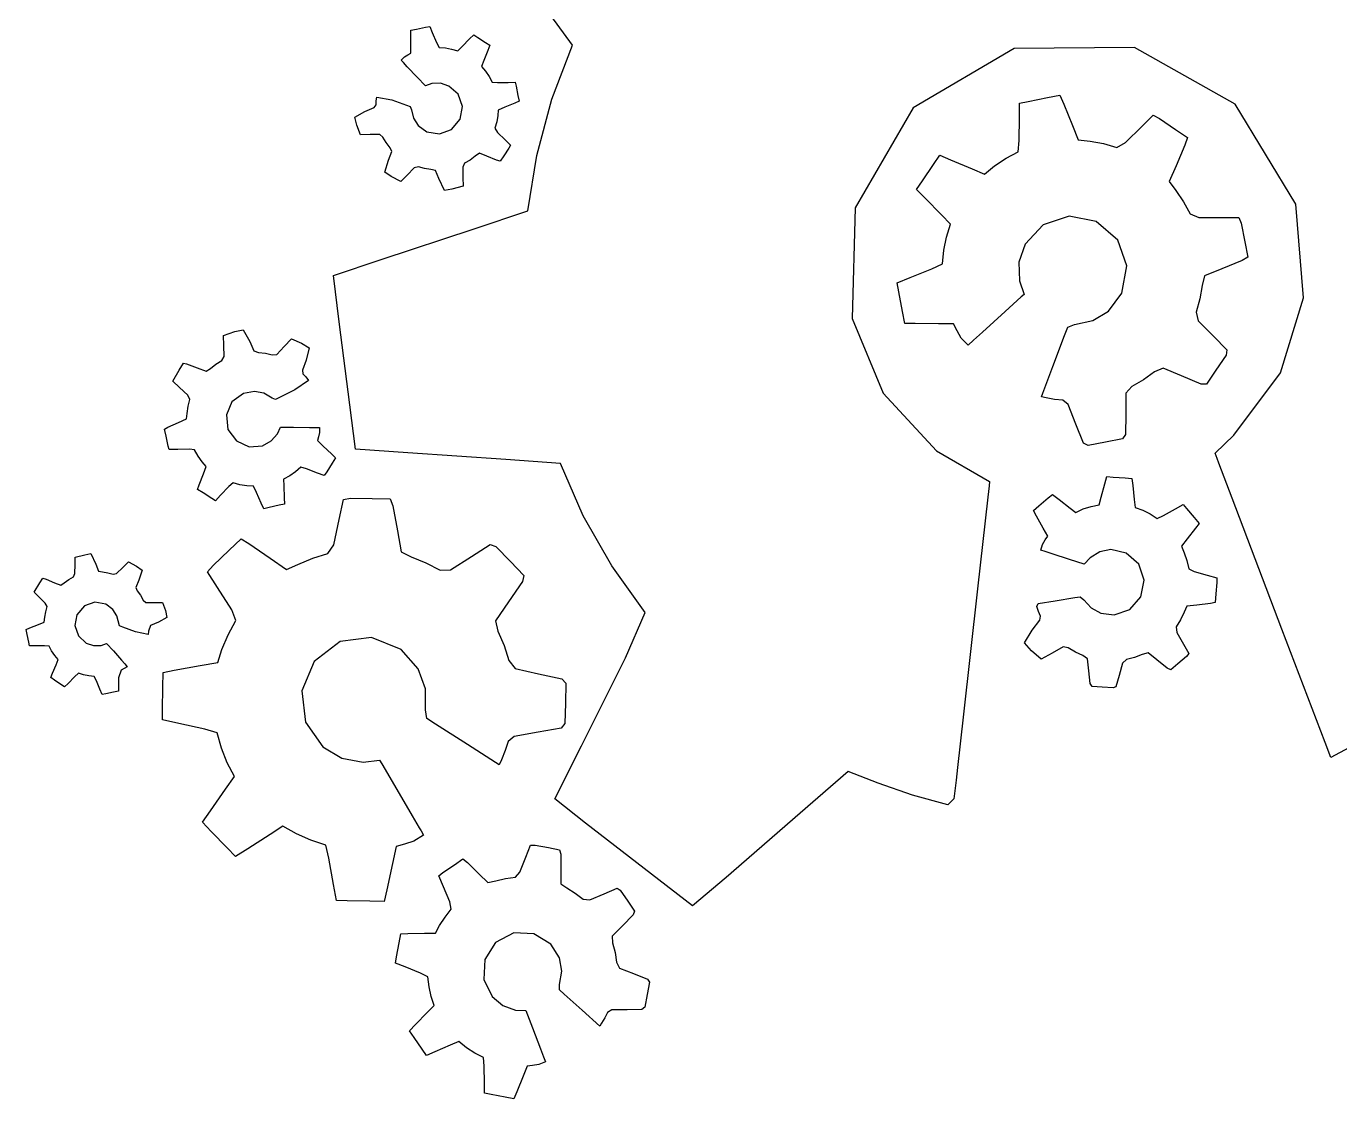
# Model space of a CAD drawing. Header units: metres. Extents: x 300 to 1036, y 0 to 304.
# Drawn here: x 382.96 to 393.71, y 187.55 to 196.33 of the extents above; entities that cross this region are included whole.
import ezdxf

# ---------------------------------------------------------------- set-up
doc = ezdxf.new("R2010")
doc.units = ezdxf.units.M

msp = doc.modelspace()

# ---------------------------------------------------------------- linework, layer by layer
at = {"layer": 'COMPONENT2'}
for p, q in [((387.433, 196.176), (387.202, 196.49)), ((386.229, 196.324), (386.264, 196.331)), ((386.264, 196.331), (386.285, 196.281)), ((386.108, 196.259), (386.109, 196.299)), ((386.109, 196.17), (386.108, 196.259)), ((386.109, 196.299), (386.155, 196.309)), ((386.155, 196.309), (386.229, 196.324)), ((386.285, 196.281), (386.32, 196.199)), ((386.528, 196.165), (386.59, 196.229)), ((386.59, 196.229), (386.624, 196.263)), ((386.624, 196.263), (386.658, 196.24)), ((386.658, 196.24), (386.721, 196.199)), ((386.084, 196.098), (386.11, 196.112)), ((386.11, 196.112), (386.109, 196.17)), ((386.32, 196.199), (386.34, 196.159)), ((386.34, 196.159), (386.392, 196.154)), ((386.392, 196.154), (386.443, 196.145)), ((386.443, 196.145), (386.493, 196.13)), ((386.493, 196.13), (386.528, 196.165)), ((386.74, 196.133), (386.706, 196.051)), ((386.721, 196.199), (386.757, 196.176)), ((386.757, 196.176), (386.74, 196.133)), ((387.263, 195.734), (387.433, 196.176)), ((391.047, 196.15), (390.221, 195.664)), ((392.034, 196.158), (391.047, 196.15)), ((392.858, 195.694), (392.034, 196.158)), ((386.029, 196.055), (386.056, 196.081)), ((386.048, 196.034), (386.029, 196.055)), ((386.08, 196), (386.048, 196.034)), ((386.056, 196.081), (386.084, 196.098)), ((386.706, 196.051), (386.687, 196.003)), ((386.16, 195.915), (386.08, 196)), ((386.228, 195.843), (386.16, 195.915)), ((386.687, 196.003), (386.72, 195.964)), ((386.72, 195.964), (386.75, 195.921)), ((386.75, 195.921), (386.775, 195.875)), ((386.28, 195.862), (386.228, 195.843)), ((386.351, 195.865), (386.28, 195.862)), ((386.421, 195.842), (386.351, 195.865)), ((386.496, 195.775), (386.421, 195.842)), ((386.775, 195.875), (386.818, 195.871)), ((386.818, 195.871), (386.907, 195.872)), ((386.907, 195.872), (386.962, 195.873)), ((386.962, 195.873), (386.97, 195.84)), ((386.97, 195.84), (386.985, 195.766)), ((385.808, 195.667), (385.824, 195.688)), ((385.824, 195.688), (385.826, 195.72)), ((385.826, 195.72), (385.831, 195.752)), ((385.831, 195.752), (385.953, 195.728)), ((385.953, 195.728), (386.073, 195.685)), ((386.073, 195.685), (386.105, 195.674)), ((386.531, 195.676), (386.496, 195.775)), ((386.961, 195.702), (386.879, 195.668)), ((386.995, 195.718), (386.961, 195.702)), ((386.985, 195.766), (386.995, 195.718)), ((387.14, 195.273), (387.263, 195.734)), ((391.091, 195.585), (391.092, 195.703)), ((391.092, 195.703), (391.163, 195.717)), ((391.163, 195.717), (391.321, 195.748)), ((391.321, 195.748), (391.423, 195.767)), ((391.423, 195.767), (391.455, 195.693)), ((391.455, 195.693), (391.525, 195.519)), ((393.354, 194.875), (392.858, 195.694)), ((385.652, 195.587), (385.733, 195.635)), ((385.666, 195.521), (385.652, 195.587)), ((385.733, 195.635), (385.808, 195.667)), ((386.105, 195.674), (386.115, 195.647)), ((386.115, 195.647), (386.131, 195.578)), ((386.131, 195.578), (386.169, 195.518)), ((386.513, 195.571), (386.531, 195.676)), ((386.821, 195.6), (386.812, 195.548)), ((386.825, 195.645), (386.821, 195.6)), ((386.879, 195.668), (386.825, 195.645)), ((390.221, 195.664), (389.745, 194.846)), ((391.09, 195.396), (391.091, 195.585)), ((392.092, 195.512), (392.186, 195.605)), ((392.186, 195.605), (392.238, 195.576)), ((392.238, 195.576), (392.369, 195.486)), ((385.696, 195.444), (385.666, 195.521)), ((386.169, 195.518), (386.239, 195.468)), ((386.239, 195.468), (386.344, 195.451)), ((386.344, 195.451), (386.442, 195.487)), ((386.442, 195.487), (386.513, 195.571)), ((386.812, 195.548), (386.797, 195.496)), ((386.797, 195.496), (386.818, 195.463)), ((391.525, 195.519), (391.572, 195.403)), ((391.959, 195.381), (392.092, 195.512)), ((392.369, 195.486), (392.466, 195.421)), ((385.775, 195.445), (385.696, 195.444)), ((385.855, 195.446), (385.775, 195.445)), ((385.881, 195.424), (385.855, 195.446)), ((385.907, 195.379), (385.881, 195.424)), ((385.939, 195.337), (385.907, 195.379)), ((386.818, 195.463), (386.881, 195.402)), ((386.881, 195.402), (386.925, 195.359)), ((386.925, 195.359), (386.912, 195.334)), ((391.081, 195.304), (391.09, 195.396)), ((391.572, 195.403), (391.669, 195.392)), ((391.669, 195.392), (391.78, 195.371)), ((391.78, 195.371), (391.889, 195.338)), ((391.889, 195.338), (391.959, 195.381)), ((392.466, 195.421), (392.445, 195.358)), ((385.925, 195.234), (385.954, 195.305)), ((385.954, 195.305), (385.939, 195.337)), ((386.637, 195.267), (386.594, 195.236)), ((386.671, 195.292), (386.637, 195.267)), ((386.731, 195.268), (386.671, 195.292)), ((386.811, 195.236), (386.731, 195.268)), ((386.871, 195.272), (386.841, 195.226)), ((386.912, 195.334), (386.871, 195.272)), ((387.068, 194.82), (387.14, 195.273)), ((390.388, 195.201), (390.439, 195.275)), ((390.439, 195.275), (390.528, 195.238)), ((390.888, 195.189), (390.982, 195.252)), ((390.982, 195.252), (391.081, 195.304)), ((392.445, 195.358), (392.373, 195.189)), ((385.895, 195.137), (385.925, 195.234)), ((386.137, 195.173), (386.079, 195.113)), ((386.171, 195.181), (386.137, 195.173)), ((386.222, 195.168), (386.171, 195.181)), ((386.274, 195.16), (386.222, 195.168)), ((386.311, 195.151), (386.274, 195.16)), ((386.339, 195.085), (386.311, 195.151)), ((386.548, 195.21), (386.535, 195.177)), ((386.535, 195.177), (386.536, 195.092)), ((386.594, 195.236), (386.548, 195.21)), ((386.841, 195.226), (386.811, 195.236)), ((390.297, 195.067), (390.388, 195.201)), ((390.528, 195.238), (390.703, 195.163)), ((390.703, 195.163), (390.805, 195.12)), ((390.805, 195.12), (390.888, 195.189)), ((392.373, 195.189), (392.318, 195.06)), ((385.949, 195.102), (385.895, 195.137)), ((386.028, 195.061), (385.949, 195.102)), ((386.079, 195.113), (386.028, 195.061)), ((386.386, 194.987), (386.339, 195.085)), ((386.536, 195.092), (386.537, 195.023)), ((390.248, 194.995), (390.297, 195.067)), ((392.318, 195.06), (392.371, 194.988)), ((386.444, 194.999), (386.386, 194.987)), ((386.537, 195.023), (386.444, 194.999)), ((390.32, 194.923), (390.248, 194.995)), ((392.371, 194.988), (392.435, 194.894)), ((389.745, 194.846), (389.721, 193.939)), ((390.453, 194.787), (390.32, 194.923)), ((392.435, 194.894), (392.489, 194.796)), ((393.417, 194.109), (393.354, 194.875)), ((386.627, 194.674), (387.068, 194.82)), ((390.528, 194.712), (390.453, 194.787)), ((391.497, 194.777), (391.284, 194.706)), ((391.72, 194.734), (391.497, 194.777)), ((391.896, 194.581), (391.72, 194.734)), ((392.489, 194.796), (392.56, 194.767)), ((392.56, 194.767), (392.742, 194.766)), ((392.742, 194.766), (392.887, 194.765)), ((392.887, 194.765), (392.907, 194.72)), ((392.907, 194.72), (392.936, 194.567)), ((385.866, 194.421), (386.627, 194.674)), ((390.471, 194.497), (390.494, 194.606)), ((390.494, 194.606), (390.528, 194.712)), ((391.284, 194.706), (391.138, 194.548)), ((391.138, 194.548), (391.087, 194.4)), ((391.97, 194.369), (391.896, 194.581)), ((392.936, 194.567), (392.96, 194.442)), ((385.476, 194.291), (385.866, 194.421)), ((390.46, 194.386), (390.471, 194.497)), ((391.087, 194.4), (391.091, 194.248)), ((392.915, 194.413), (392.748, 194.345)), ((392.96, 194.442), (392.915, 194.413)), ((385.523, 193.912), (385.476, 194.291)), ((390.196, 194.274), (390.373, 194.345)), ((390.373, 194.345), (390.46, 194.386)), ((391.93, 194.146), (391.97, 194.369)), ((392.607, 194.288), (392.587, 194.21)), ((392.748, 194.345), (392.607, 194.288)), ((390.09, 194.231), (390.196, 194.274)), ((390.104, 194.156), (390.09, 194.231)), ((391.091, 194.248), (391.129, 194.135)), ((392.587, 194.21), (392.569, 194.1)), ((390.134, 193.997), (390.104, 194.156)), ((391.106, 194.115), (390.974, 193.995)), ((391.129, 194.135), (391.106, 194.115)), ((391.821, 194), (391.93, 194.146)), ((392.569, 194.1), (392.538, 193.991)), ((393.227, 193.493), (393.417, 194.109)), ((390.153, 193.898), (390.134, 193.997)), ((390.974, 193.995), (390.788, 193.826)), ((391.691, 193.921), (391.821, 194)), ((392.538, 193.991), (392.554, 193.919)), ((385.609, 193.233), (385.523, 193.912)), ((389.721, 193.939), (389.976, 193.328)), ((390.238, 193.897), (390.153, 193.898)), ((390.428, 193.895), (390.238, 193.897)), ((390.551, 193.895), (390.428, 193.895)), ((390.58, 193.839), (390.551, 193.895)), ((391.46, 193.8), (391.486, 193.868)), ((391.486, 193.868), (391.543, 193.89)), ((391.543, 193.89), (391.691, 193.921)), ((392.554, 193.919), (392.679, 193.793)), ((384.577, 193.8), (384.669, 193.831)), ((384.579, 193.719), (384.577, 193.8)), ((384.669, 193.831), (384.737, 193.847)), ((384.737, 193.847), (384.791, 193.75)), ((384.791, 193.75), (384.825, 193.673)), ((385.072, 193.709), (385.131, 193.772)), ((385.131, 193.772), (385.214, 193.737)), ((390.615, 193.778), (390.58, 193.839)), ((390.67, 193.72), (390.615, 193.778)), ((390.715, 193.76), (390.67, 193.72)), ((390.788, 193.826), (390.715, 193.76)), ((391.365, 193.546), (391.46, 193.8)), ((392.679, 193.793), (392.79, 193.681)), ((384.582, 193.628), (384.579, 193.719)), ((384.825, 193.673), (384.862, 193.661)), ((384.862, 193.661), (384.919, 193.654)), ((384.919, 193.654), (384.975, 193.641)), ((384.975, 193.641), (385.012, 193.645)), ((385.012, 193.645), (385.072, 193.709)), ((385.214, 193.737), (385.277, 193.698)), ((385.277, 193.698), (385.253, 193.598)), ((392.783, 193.638), (392.699, 193.515)), ((392.79, 193.681), (392.783, 193.638)), ((384.212, 193.517), (384.247, 193.573)), ((384.247, 193.573), (384.274, 193.568)), ((384.274, 193.568), (384.36, 193.536)), ((384.36, 193.536), (384.433, 193.508)), ((384.468, 193.53), (384.513, 193.565)), ((384.513, 193.565), (384.563, 193.595)), ((384.563, 193.595), (384.582, 193.628)), ((385.253, 193.598), (385.222, 193.515)), ((391.282, 193.326), (391.365, 193.546)), ((392.267, 193.533), (392.197, 193.502)), ((392.417, 193.47), (392.267, 193.533)), ((384.162, 193.426), (384.212, 193.517)), ((384.216, 193.375), (384.162, 193.426)), ((384.433, 193.508), (384.468, 193.53)), ((385.271, 193.432), (385.16, 193.354)), ((385.222, 193.515), (385.226, 193.486)), ((385.226, 193.486), (385.249, 193.46)), ((385.249, 193.46), (385.271, 193.432)), ((392.106, 193.436), (392.01, 193.381)), ((392.197, 193.502), (392.106, 193.436)), ((392.578, 193.401), (392.417, 193.47)), ((392.699, 193.515), (392.623, 193.402)), ((392.847, 192.984), (393.227, 193.493)), ((384.284, 193.311), (384.216, 193.375)), ((384.738, 193.325), (384.645, 193.255)), ((384.83, 193.342), (384.738, 193.325)), ((384.907, 193.326), (384.83, 193.342)), ((384.973, 193.287), (384.907, 193.326)), ((385.16, 193.354), (385.035, 193.292)), ((389.976, 193.328), (390.413, 192.854)), ((391.271, 193.297), (391.282, 193.326)), ((391.962, 193.326), (391.961, 193.156)), ((392.01, 193.381), (391.962, 193.326)), ((392.623, 193.402), (392.578, 193.401)), ((384.278, 193.162), (384.287, 193.22)), ((384.301, 193.276), (384.284, 193.311)), ((384.287, 193.22), (384.301, 193.276)), ((384.645, 193.255), (384.599, 193.15)), ((385.002, 193.275), (384.973, 193.287)), ((385.035, 193.292), (385.002, 193.275)), ((385.655, 192.87), (385.609, 193.233)), ((391.309, 193.288), (391.271, 193.297)), ((391.377, 193.276), (391.309, 193.288)), ((391.445, 193.269), (391.377, 193.276)), ((391.489, 193.234), (391.445, 193.269)), ((391.554, 193.074), (391.489, 193.234)), ((384.208, 193.087), (384.273, 193.116)), ((384.273, 193.116), (384.278, 193.162)), ((384.599, 193.15), (384.612, 193.031)), ((391.961, 193.156), (391.96, 192.988)), ((384.092, 193.032), (384.121, 193.049)), ((384.105, 192.974), (384.092, 193.032)), ((384.121, 193.049), (384.208, 193.087)), ((384.612, 193.031), (384.681, 192.936)), ((384.966, 192.936), (385.018, 192.994)), ((385.018, 192.994), (385.043, 193.05)), ((385.043, 193.05), (385.15, 193.048)), ((385.15, 193.048), (385.279, 193.047)), ((385.279, 193.047), (385.33, 193.047)), ((385.33, 193.047), (385.361, 193.046)), ((385.361, 193.005), (385.353, 192.97)), ((385.361, 193.046), (385.361, 193.005)), ((391.616, 192.919), (391.554, 193.074)), ((384.123, 192.894), (384.105, 192.974)), ((384.132, 192.865), (384.123, 192.894)), ((384.681, 192.936), (384.786, 192.889)), ((384.786, 192.889), (384.896, 192.897)), ((384.896, 192.897), (384.966, 192.936)), ((385.353, 192.97), (385.344, 192.939)), ((385.344, 192.939), (385.39, 192.896)), ((385.39, 192.896), (385.462, 192.829)), ((391.653, 192.9), (391.616, 192.919)), ((391.795, 192.927), (391.653, 192.9)), ((391.935, 192.954), (391.795, 192.927)), ((391.96, 192.988), (391.935, 192.954)), ((392.693, 192.836), (392.847, 192.984)), ((384.201, 192.867), (384.132, 192.865)), ((384.296, 192.87), (384.201, 192.867)), ((384.338, 192.862), (384.296, 192.87)), ((384.367, 192.812), (384.338, 192.862)), ((384.402, 192.765), (384.367, 192.812)), ((385.462, 192.829), (385.493, 192.799)), ((385.493, 192.799), (385.466, 192.755)), ((386.084, 192.84), (385.655, 192.87)), ((386.886, 192.783), (386.084, 192.84)), ((387.333, 192.752), (386.886, 192.783)), ((390.413, 192.854), (390.847, 192.604)), ((392.71, 192.791), (392.693, 192.836)), ((392.724, 192.753), (392.71, 192.791)), ((384.434, 192.727), (384.402, 192.765)), ((384.411, 192.667), (384.434, 192.727)), ((385.165, 192.684), (385.118, 192.651)), ((385.208, 192.722), (385.165, 192.684)), ((385.254, 192.707), (385.208, 192.722)), ((385.346, 192.673), (385.254, 192.707)), ((385.401, 192.652), (385.346, 192.673)), ((385.422, 192.684), (385.401, 192.652)), ((385.466, 192.755), (385.422, 192.684)), ((387.52, 192.324), (387.333, 192.752)), ((392.833, 192.467), (392.724, 192.753)), ((384.363, 192.538), (384.377, 192.577)), ((384.377, 192.577), (384.411, 192.667)), ((384.654, 192.593), (384.618, 192.562)), ((384.709, 192.578), (384.654, 192.593)), ((384.766, 192.569), (384.709, 192.578)), ((384.822, 192.566), (384.766, 192.569)), ((384.845, 192.514), (384.822, 192.566)), ((385.118, 192.651), (385.068, 192.623)), ((385.068, 192.623), (385.07, 192.569)), ((385.07, 192.569), (385.073, 192.471)), ((390.843, 192.569), (390.837, 192.522)), ((390.847, 192.604), (390.843, 192.569)), ((391.76, 192.475), (391.791, 192.585)), ((391.791, 192.585), (391.807, 192.644)), ((391.807, 192.644), (391.859, 192.64)), ((391.859, 192.64), (391.957, 192.633)), ((391.957, 192.633), (392.011, 192.629)), ((392.011, 192.629), (392.018, 192.571)), ((392.018, 192.571), (392.031, 192.457)), ((384.409, 192.51), (384.363, 192.538)), ((384.479, 192.466), (384.409, 192.51)), ((384.51, 192.447), (384.479, 192.466)), ((384.552, 192.491), (384.51, 192.447)), ((384.618, 192.562), (384.552, 192.491)), ((384.885, 192.426), (384.845, 192.514)), ((385.073, 192.471), (385.075, 192.419)), ((385.523, 192.292), (385.558, 192.456)), ((385.558, 192.456), (385.614, 192.467)), ((385.614, 192.467), (385.793, 192.464)), ((385.793, 192.464), (385.939, 192.462)), ((385.939, 192.462), (385.962, 192.404)), ((390.832, 192.476), (390.748, 191.726)), ((390.837, 192.522), (390.832, 192.476)), ((391.251, 192.406), (391.325, 192.469)), ((391.325, 192.469), (391.361, 192.498)), ((391.361, 192.498), (391.415, 192.456)), ((391.415, 192.456), (391.505, 192.385)), ((391.743, 192.414), (391.76, 192.475)), ((392.031, 192.457), (392.039, 192.391)), ((393.24, 191.395), (392.833, 192.467)), ((384.905, 192.38), (384.885, 192.426)), ((384.95, 192.39), (384.905, 192.38)), ((385.032, 192.409), (384.95, 192.39)), ((385.075, 192.419), (385.032, 192.409)), ((385.962, 192.404), (385.999, 192.199)), ((391.205, 192.366), (391.251, 192.406)), ((391.23, 192.321), (391.205, 192.366)), ((391.505, 192.385), (391.552, 192.351)), ((391.552, 192.351), (391.613, 192.379)), ((391.613, 192.379), (391.678, 192.4)), ((391.678, 192.4), (391.743, 192.414)), ((392.039, 192.391), (392.1, 192.368)), ((392.1, 192.368), (392.161, 192.338)), ((392.269, 192.325), (392.368, 192.38)), ((392.368, 192.38), (392.43, 192.415)), ((392.43, 192.415), (392.459, 192.383)), ((392.459, 192.383), (392.522, 192.309)), ((385.478, 192.086), (385.523, 192.292)), ((387.754, 191.913), (387.52, 192.324)), ((391.286, 192.221), (391.23, 192.321)), ((392.161, 192.338), (392.218, 192.301)), ((392.218, 192.301), (392.269, 192.325)), ((392.522, 192.309), (392.563, 192.261)), ((392.563, 192.261), (392.533, 192.222)), ((384.622, 192.042), (384.719, 192.135)), ((384.719, 192.135), (384.784, 192.097)), ((385.999, 192.199), (386.03, 192.027)), ((391.323, 192.157), (391.286, 192.221)), ((391.302, 192.125), (391.323, 192.157)), ((392.463, 192.134), (392.417, 192.074)), ((392.533, 192.222), (392.463, 192.134)), ((384.49, 191.915), (384.622, 192.042)), ((384.784, 192.097), (384.959, 191.975)), ((385.43, 192.014), (385.478, 192.086)), ((386.03, 192.027), (386.113, 191.986)), ((386.606, 191.991), (386.759, 192.089)), ((386.759, 192.089), (386.805, 192.073)), ((386.805, 192.073), (386.925, 191.948)), ((391.267, 192.042), (391.281, 192.089)), ((391.302, 192.031), (391.267, 192.042)), ((391.281, 192.089), (391.302, 192.125)), ((391.358, 192.012), (391.302, 192.031)), ((391.748, 192.028), (391.669, 191.98)), ((391.84, 192.046), (391.748, 192.028)), ((391.966, 192.016), (391.84, 192.046)), ((392.417, 192.074), (392.44, 192.021)), ((383.36, 191.851), (383.361, 191.924)), ((383.361, 191.983), (383.44, 192.003)), ((383.361, 191.924), (383.361, 191.983)), ((383.44, 192.003), (383.49, 192.013)), ((383.49, 192.013), (383.53, 191.928)), ((383.53, 191.928), (383.553, 191.871)), ((383.752, 191.901), (383.797, 191.946)), ((383.797, 191.946), (383.863, 191.91)), ((384.959, 191.975), (385.091, 191.883)), ((385.091, 191.883), (385.185, 191.925)), ((385.185, 191.925), (385.306, 191.976)), ((385.306, 191.976), (385.43, 192.014)), ((386.113, 191.986), (386.233, 191.939)), ((386.233, 191.939), (386.349, 191.879)), ((386.434, 191.88), (386.606, 191.991)), ((386.925, 191.948), (387.034, 191.835)), ((391.501, 191.966), (391.358, 192.012)), ((391.621, 191.927), (391.501, 191.966)), ((391.669, 191.98), (391.621, 191.927)), ((392.067, 191.927), (391.966, 192.016)), ((392.111, 191.797), (392.067, 191.927)), ((392.44, 192.021), (392.462, 191.956)), ((392.462, 191.956), (392.478, 191.889)), ((383.072, 191.773), (383.098, 191.812)), ((383.098, 191.812), (383.123, 191.804)), ((383.31, 191.801), (383.349, 191.823)), ((383.349, 191.823), (383.36, 191.851)), ((383.553, 191.871), (383.584, 191.864)), ((383.584, 191.864), (383.629, 191.856)), ((383.629, 191.856), (383.672, 191.844)), ((383.672, 191.844), (383.701, 191.851)), ((383.701, 191.851), (383.752, 191.901)), ((383.863, 191.91), (383.909, 191.879)), ((383.909, 191.879), (383.882, 191.797)), ((384.444, 191.863), (384.49, 191.915)), ((384.527, 191.735), (384.444, 191.863)), ((386.349, 191.879), (386.434, 191.88)), ((387.034, 191.835), (387.024, 191.784)), ((388.028, 191.531), (387.754, 191.913)), ((392.478, 191.889), (392.521, 191.866)), ((392.521, 191.866), (392.629, 191.836)), ((392.629, 191.836), (392.706, 191.814)), ((392.706, 191.814), (392.706, 191.778)), ((383.025, 191.699), (383.072, 191.773)), ((383.123, 191.804), (383.191, 191.775)), ((383.191, 191.775), (383.243, 191.754)), ((383.243, 191.754), (383.272, 191.775)), ((383.272, 191.775), (383.31, 191.801)), ((383.882, 191.797), (383.857, 191.736)), ((383.857, 191.736), (383.87, 191.708)), ((383.87, 191.708), (383.896, 191.672)), ((384.643, 191.554), (384.527, 191.735)), ((387.024, 191.784), (386.909, 191.619)), ((390.748, 191.726), (390.63, 190.673)), ((392.084, 191.659), (392.111, 191.797)), ((392.706, 191.778), (392.699, 191.683)), ((383.062, 191.661), (383.025, 191.699)), ((383.115, 191.608), (383.062, 191.661)), ((383.133, 191.58), (383.115, 191.608)), ((383.522, 191.615), (383.437, 191.585)), ((383.612, 191.599), (383.522, 191.615)), ((383.67, 191.556), (383.612, 191.599)), ((383.896, 191.672), (383.919, 191.633)), ((383.919, 191.633), (383.941, 191.614)), ((383.941, 191.614), (384.009, 191.614)), ((384.009, 191.614), (384.077, 191.614)), ((384.077, 191.614), (384.102, 191.548)), ((386.909, 191.619), (386.801, 191.464)), ((391.233, 191.579), (391.244, 191.604)), ((391.244, 191.604), (391.384, 191.627)), ((391.384, 191.627), (391.545, 191.653)), ((391.545, 191.653), (391.588, 191.66)), ((391.588, 191.66), (391.617, 191.636)), ((391.617, 191.636), (391.677, 191.569)), ((391.995, 191.557), (392.084, 191.659)), ((392.655, 191.605), (392.544, 191.592)), ((392.694, 191.613), (392.655, 191.605)), ((392.699, 191.683), (392.694, 191.613)), ((383.107, 191.453), (383.112, 191.492)), ((383.112, 191.492), (383.12, 191.536)), ((383.12, 191.536), (383.133, 191.58)), ((383.376, 191.513), (383.359, 191.424)), ((383.437, 191.585), (383.376, 191.513)), ((383.703, 191.504), (383.67, 191.556)), ((383.724, 191.421), (383.703, 191.504)), ((384.113, 191.491), (384.043, 191.451)), ((384.102, 191.548), (384.113, 191.491)), ((384.676, 191.465), (384.643, 191.554)), ((387.866, 191.159), (388.028, 191.531)), ((391.247, 191.54), (391.233, 191.579)), ((391.263, 191.502), (391.247, 191.54)), ((391.258, 191.469), (391.263, 191.502)), ((391.677, 191.569), (391.758, 191.525)), ((391.758, 191.525), (391.867, 191.511)), ((391.867, 191.511), (391.995, 191.557)), ((392.439, 191.533), (392.409, 191.471)), ((392.461, 191.582), (392.439, 191.533)), ((392.544, 191.592), (392.461, 191.582)), ((382.961, 191.392), (382.991, 191.405)), ((382.969, 191.351), (382.961, 191.392)), ((382.991, 191.405), (383.061, 191.434)), ((383.061, 191.434), (383.107, 191.453)), ((383.359, 191.424), (383.388, 191.339)), ((383.752, 191.411), (383.724, 191.421)), ((383.854, 191.374), (383.752, 191.411)), ((383.979, 191.424), (383.962, 191.379)), ((384.043, 191.451), (383.979, 191.424)), ((384.613, 191.349), (384.676, 191.465)), ((386.801, 191.464), (386.82, 191.379)), ((391.132, 191.283), (391.194, 191.387)), ((391.194, 191.387), (391.258, 191.469)), ((392.409, 191.471), (392.374, 191.413)), ((392.374, 191.413), (392.38, 191.368)), ((393.593, 190.466), (393.24, 191.395)), ((382.982, 191.287), (382.969, 191.351)), ((382.988, 191.259), (382.982, 191.287)), ((383.388, 191.339), (383.451, 191.28)), ((383.451, 191.28), (383.511, 191.26)), ((383.573, 191.262), (383.618, 191.278)), ((383.618, 191.278), (383.674, 191.216)), ((383.958, 191.352), (383.854, 191.374)), ((383.962, 191.379), (383.958, 191.352)), ((384.563, 191.229), (384.613, 191.349)), ((385.532, 191.293), (385.317, 191.13)), ((385.788, 191.327), (385.532, 191.293)), ((386.03, 191.229), (385.788, 191.327)), ((386.82, 191.379), (386.873, 191.26)), ((391.189, 191.217), (391.132, 191.283)), ((392.38, 191.368), (392.434, 191.272)), ((383.035, 191.259), (382.988, 191.259)), ((383.111, 191.259), (383.035, 191.259)), ((383.148, 191.256), (383.111, 191.259)), ((383.169, 191.216), (383.148, 191.256)), ((383.195, 191.178), (383.169, 191.216)), ((383.222, 191.145), (383.195, 191.178)), ((383.511, 191.26), (383.573, 191.262)), ((383.674, 191.216), (383.742, 191.141)), ((384.528, 191.123), (384.563, 191.229)), ((386.169, 191.071), (386.03, 191.229)), ((386.873, 191.26), (386.912, 191.138)), ((391.27, 191.149), (391.189, 191.217)), ((391.358, 191.199), (391.27, 191.149)), ((391.448, 191.249), (391.358, 191.199)), ((391.491, 191.241), (391.448, 191.249)), ((391.549, 191.207), (391.491, 191.241)), ((391.61, 191.179), (391.549, 191.207)), ((391.647, 191.152), (391.61, 191.179)), ((392.097, 191.187), (392.034, 191.163)), ((392.144, 191.2), (392.097, 191.187)), ((392.216, 191.143), (392.144, 191.2)), ((392.459, 191.172), (392.388, 191.111)), ((392.434, 191.272), (392.477, 191.196)), ((392.477, 191.196), (392.459, 191.172)), ((383.176, 191.034), (383.205, 191.104)), ((383.205, 191.104), (383.222, 191.145)), ((383.762, 191.072), (383.738, 191.058)), ((383.742, 191.141), (383.769, 191.112)), ((383.786, 191.087), (383.762, 191.072)), ((383.769, 191.112), (383.786, 191.087)), ((384.082, 191.041), (384.173, 191.059)), ((384.173, 191.059), (384.386, 191.097)), ((384.386, 191.097), (384.528, 191.123)), ((385.317, 191.13), (385.216, 190.889)), ((386.228, 190.906), (386.169, 191.071)), ((386.912, 191.138), (386.963, 191.072)), ((386.963, 191.072), (387.155, 191.03)), ((387.505, 190.44), (387.866, 191.159)), ((391.659, 191.054), (391.647, 191.152)), ((391.936, 191.117), (391.907, 191.014)), ((391.968, 191.147), (391.936, 191.117)), ((392.034, 191.163), (391.968, 191.147)), ((392.301, 191.076), (392.216, 191.143)), ((392.33, 191.061), (392.301, 191.076)), ((392.388, 191.111), (392.33, 191.061)), ((383.161, 190.998), (383.176, 191.034)), ((383.191, 190.977), (383.161, 190.998)), ((383.245, 190.941), (383.191, 190.977)), ((383.303, 190.951), (383.274, 190.922)), ((383.357, 191.005), (383.303, 190.951)), ((383.388, 191.035), (383.357, 191.005)), ((383.43, 191.021), (383.388, 191.035)), ((383.474, 191.013), (383.43, 191.021)), ((383.518, 191.008), (383.474, 191.013)), ((383.535, 190.973), (383.518, 191.008)), ((383.564, 190.903), (383.535, 190.973)), ((383.738, 191.058), (383.716, 190.997)), ((383.716, 190.997), (383.716, 190.92)), ((384.08, 190.921), (384.082, 191.041)), ((387.155, 191.03), (387.345, 190.989)), ((387.345, 190.989), (387.377, 190.953)), ((387.377, 190.953), (387.374, 190.789)), ((391.671, 190.95), (391.659, 191.054)), ((391.907, 191.014), (391.881, 190.922)), ((383.274, 190.922), (383.245, 190.941)), ((383.582, 190.86), (383.564, 190.903)), ((383.612, 190.866), (383.582, 190.86)), ((383.675, 190.878), (383.612, 190.866)), ((383.715, 190.886), (383.675, 190.878)), ((383.716, 190.92), (383.715, 190.886)), ((384.076, 190.735), (384.08, 190.921)), ((385.216, 190.889), (385.246, 190.633)), ((386.229, 190.733), (386.228, 190.906)), ((391.685, 190.926), (391.671, 190.95)), ((391.767, 190.92), (391.685, 190.926)), ((391.857, 190.913), (391.767, 190.92)), ((391.881, 190.922), (391.857, 190.913)), ((387.374, 190.789), (387.371, 190.622)), ((384.076, 190.651), (384.076, 190.735)), ((384.209, 190.623), (384.076, 190.651)), ((385.246, 190.633), (385.389, 190.43)), ((386.24, 190.662), (386.229, 190.733)), ((386.31, 190.617), (386.24, 190.662)), ((390.63, 190.673), (390.584, 190.261)), ((384.422, 190.576), (384.209, 190.623)), ((384.523, 190.545), (384.422, 190.576)), ((384.558, 190.421), (384.523, 190.545)), ((386.574, 190.45), (386.31, 190.617)), ((387.151, 190.552), (386.955, 190.516)), ((387.34, 190.585), (387.151, 190.552)), ((387.371, 190.622), (387.34, 190.585)), ((384.607, 190.3), (384.558, 190.421)), ((385.389, 190.43), (385.545, 190.338)), ((386.803, 190.304), (386.574, 190.45)), ((386.906, 190.475), (386.882, 190.4)), ((386.955, 190.516), (386.906, 190.475)), ((387.288, 190.006), (387.505, 190.44)), ((393.639, 190.343), (393.593, 190.466)), ((393.787, 190.423), (393.639, 190.343)), ((385.545, 190.338), (385.718, 190.306)), ((385.718, 190.306), (385.853, 190.323)), ((385.853, 190.323), (385.871, 190.292)), ((386.852, 190.326), (386.833, 190.285)), ((386.882, 190.4), (386.852, 190.326)), ((384.665, 190.189), (384.607, 190.3)), ((385.871, 190.292), (385.975, 190.115)), ((386.833, 190.285), (386.803, 190.304)), ((389.689, 190.228), (389.297, 189.888)), ((389.934, 190.133), (389.689, 190.228)), ((390.584, 190.261), (390.572, 190.157)), ((384.593, 190.085), (384.665, 190.189)), ((385.975, 190.115), (386.121, 189.865)), ((390.216, 190.035), (389.934, 190.133)), ((390.572, 190.157), (390.555, 190.006)), ((384.468, 189.906), (384.593, 190.085)), ((387.54, 189.807), (387.288, 190.006)), ((390.504, 189.955), (390.216, 190.035)), ((390.555, 190.006), (390.504, 189.955)), ((384.404, 189.813), (384.468, 189.906)), ((389.297, 189.888), (388.69, 189.361)), ((384.476, 189.738), (384.404, 189.813)), ((385.061, 189.781), (384.958, 189.714)), ((385.172, 189.718), (385.061, 189.781)), ((386.121, 189.865), (386.178, 189.767)), ((388.079, 189.389), (387.54, 189.807)), ((384.606, 189.604), (384.476, 189.738)), ((384.958, 189.714), (384.774, 189.596)), ((385.29, 189.666), (385.172, 189.718)), ((385.413, 189.627), (385.29, 189.666)), ((386.214, 189.707), (386.135, 189.658)), ((386.178, 189.767), (386.193, 189.743)), ((386.193, 189.743), (386.214, 189.707)), ((384.675, 189.532), (384.606, 189.604)), ((384.774, 189.596), (384.675, 189.532)), ((385.438, 189.52), (385.413, 189.627)), ((385.988, 189.614), (385.958, 189.476)), ((386.058, 189.633), (385.988, 189.614)), ((386.135, 189.658), (386.058, 189.633)), ((387.051, 189.527), (387.09, 189.625)), ((387.09, 189.625), (387.126, 189.626)), ((387.126, 189.626), (387.237, 189.606)), ((387.237, 189.606), (387.327, 189.589)), ((387.327, 189.589), (387.336, 189.551)), ((385.477, 189.303), (385.438, 189.52)), ((385.958, 189.476), (385.912, 189.261)), ((386.372, 189.401), (386.466, 189.466)), ((386.466, 189.466), (386.536, 189.514)), ((386.536, 189.514), (386.573, 189.483)), ((386.573, 189.483), (386.668, 189.389)), ((387.002, 189.404), (387.051, 189.527)), ((387.336, 189.551), (387.337, 189.42)), ((386.338, 189.374), (386.372, 189.401)), ((386.376, 189.285), (386.338, 189.374)), ((386.668, 189.389), (386.74, 189.319)), ((386.804, 189.335), (386.884, 189.354)), ((386.884, 189.354), (386.965, 189.364)), ((386.965, 189.364), (387.002, 189.404)), ((387.337, 189.42), (387.338, 189.31)), ((388.415, 189.128), (388.079, 189.389)), ((388.69, 189.361), (388.415, 189.128)), ((385.5, 189.173), (385.477, 189.303)), ((385.912, 189.261), (385.89, 189.165)), ((386.429, 189.161), (386.376, 189.285)), ((386.74, 189.319), (386.804, 189.335)), ((387.338, 189.31), (387.386, 189.276)), ((387.386, 189.276), (387.455, 189.234)), ((387.455, 189.234), (387.521, 189.185)), ((387.692, 189.228), (387.797, 189.273)), ((387.797, 189.273), (387.824, 189.257)), ((387.824, 189.257), (387.885, 189.168)), ((385.587, 189.171), (385.5, 189.173)), ((385.774, 189.168), (385.587, 189.171)), ((385.89, 189.165), (385.774, 189.168)), ((386.44, 189.102), (386.429, 189.161)), ((387.521, 189.185), (387.574, 189.177)), ((387.574, 189.177), (387.692, 189.228)), ((387.885, 189.168), (387.941, 189.086)), ((386.345, 188.968), (386.389, 189.037)), ((386.389, 189.037), (386.44, 189.102)), ((387.929, 189.056), (387.841, 188.965)), ((387.941, 189.086), (387.929, 189.056)), ((386.312, 188.906), (386.345, 188.968)), ((387.841, 188.965), (387.758, 188.881)), ((385.992, 188.712), (386.013, 188.827)), ((386.013, 188.827), (386.027, 188.901)), ((386.027, 188.901), (386.085, 188.903)), ((386.085, 188.903), (386.221, 188.905)), ((386.221, 188.905), (386.312, 188.906)), ((386.803, 188.828), (386.715, 188.689)), ((386.953, 188.907), (386.803, 188.828)), ((387.115, 188.901), (386.953, 188.907)), ((387.255, 188.815), (387.115, 188.901)), ((387.325, 188.703), (387.255, 188.815)), ((387.758, 188.881), (387.761, 188.826)), ((387.761, 188.826), (387.781, 188.747)), ((385.983, 188.66), (385.992, 188.712)), ((387.345, 188.594), (387.325, 188.703)), ((387.781, 188.747), (387.793, 188.667)), ((386.062, 188.629), (385.983, 188.66)), ((386.189, 188.578), (386.062, 188.629)), ((386.715, 188.689), (386.707, 188.527)), ((387.327, 188.486), (387.345, 188.594)), ((387.793, 188.667), (387.817, 188.62)), ((387.817, 188.62), (387.932, 188.574)), ((386.249, 188.548), (386.189, 188.578)), ((386.258, 188.467), (386.249, 188.548)), ((386.707, 188.527), (386.774, 188.386)), ((387.326, 188.441), (387.327, 188.486)), ((387.932, 188.574), (388.046, 188.529)), ((388.062, 188.504), (388.043, 188.402)), ((388.046, 188.529), (388.062, 188.504)), ((386.276, 188.387), (386.258, 188.467)), ((386.3, 188.312), (386.276, 188.387)), ((386.774, 188.386), (386.861, 188.313)), ((387.365, 188.406), (387.326, 188.441)), ((387.512, 188.275), (387.365, 188.406)), ((388.043, 188.402), (388.024, 188.299)), ((386.244, 188.255), (386.3, 188.312)), ((386.861, 188.313), (386.965, 188.275)), ((386.965, 188.275), (387.051, 188.271)), ((387.051, 188.271), (387.105, 188.129)), ((387.655, 188.145), (387.512, 188.275)), ((387.755, 188.277), (387.72, 188.256)), ((387.88, 188.278), (387.755, 188.277)), ((388.001, 188.279), (387.88, 188.278)), ((388.024, 188.299), (388.001, 188.279)), ((386.099, 188.106), (386.148, 188.157)), ((386.148, 188.157), (386.244, 188.255)), ((387.671, 188.169), (387.655, 188.145)), ((387.697, 188.212), (387.671, 188.169)), ((387.72, 188.256), (387.697, 188.212)), ((386.136, 188.052), (386.099, 188.106)), ((386.202, 187.955), (386.136, 188.052)), ((387.105, 188.129), (387.17, 187.959)), ((386.238, 187.903), (386.202, 187.955)), ((386.432, 187.987), (386.306, 187.933)), ((386.503, 188.018), (386.432, 187.987)), ((386.565, 187.967), (386.503, 188.018)), ((386.633, 187.923), (386.565, 187.967)), ((387.17, 187.959), (387.195, 187.893)), ((386.306, 187.933), (386.238, 187.903)), ((386.705, 187.886), (386.633, 187.923)), ((386.71, 187.816), (386.705, 187.886)), ((387.211, 187.852), (387.157, 187.829)), ((387.195, 187.893), (387.211, 187.852)), ((386.711, 187.678), (386.71, 187.816)), ((387.028, 187.735), (386.977, 187.607)), ((387.061, 187.817), (387.028, 187.735)), ((387.106, 187.822), (387.061, 187.817)), ((387.157, 187.829), (387.106, 187.822)), ((386.712, 187.595), (386.711, 187.678)), ((386.766, 187.584), (386.712, 187.595)), ((386.881, 187.563), (386.766, 187.584)), ((386.953, 187.549), (386.881, 187.563)), ((386.977, 187.607), (386.953, 187.549))]:
    msp.add_line(p, q, dxfattribs=at)

doc.saveas('drawing.dxf')
